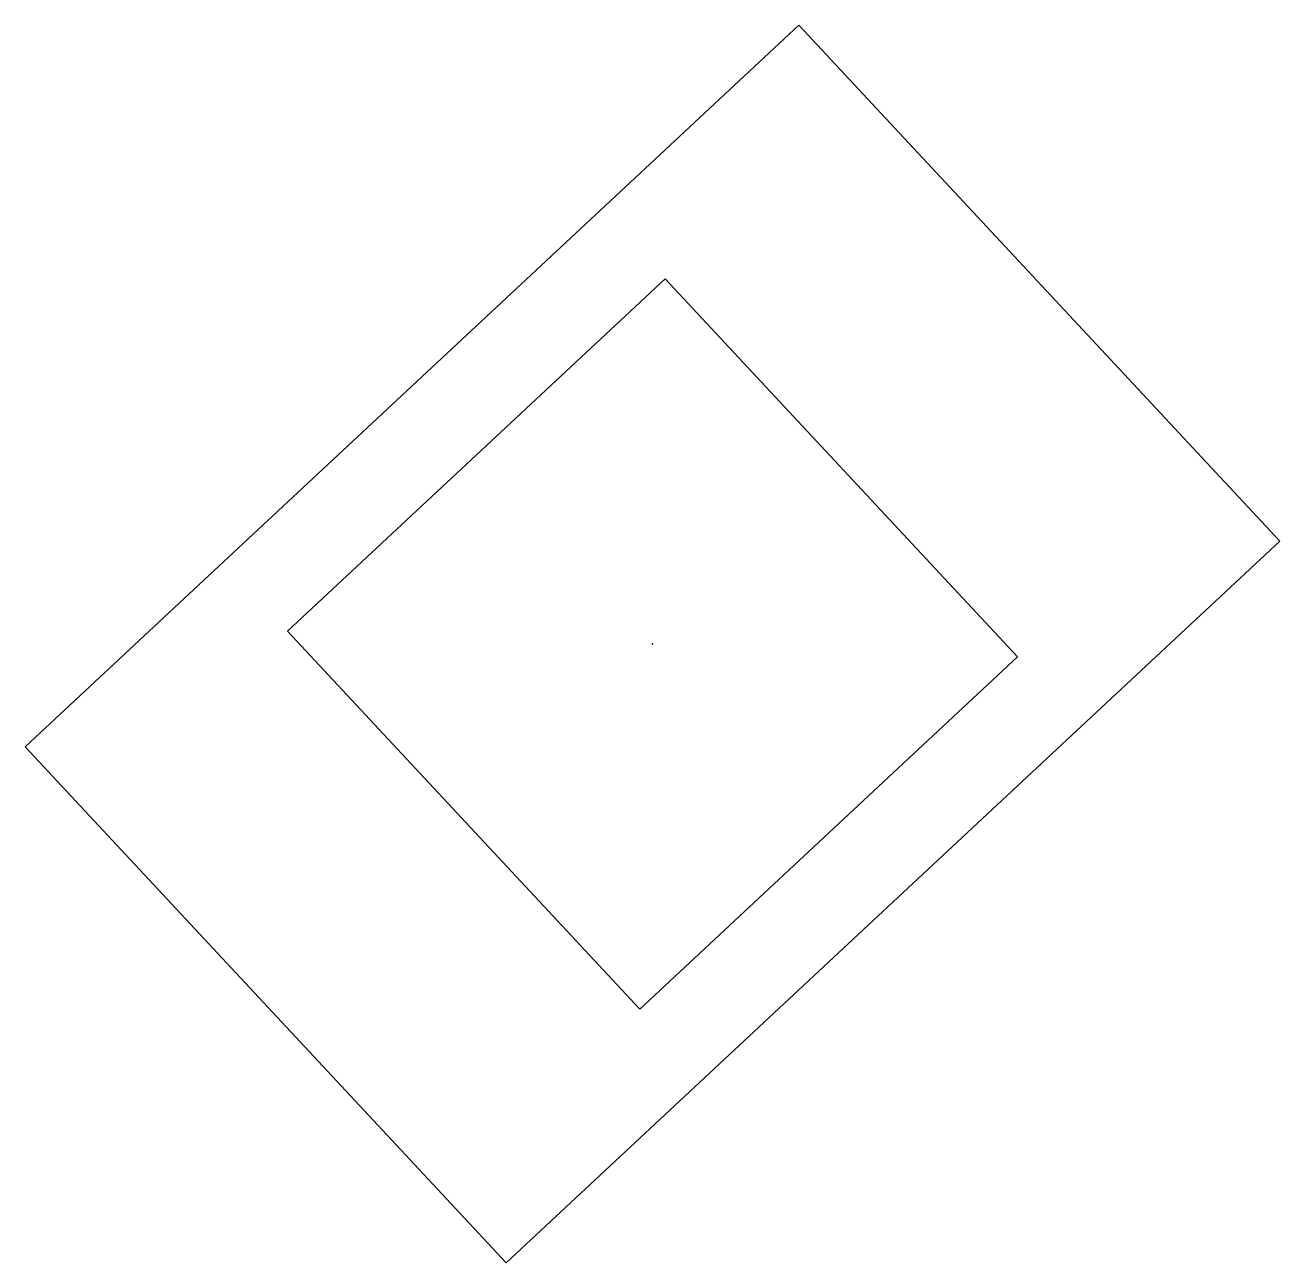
# Model space of a CAD drawing. Header units: millimetres. Extents: x 172.6 to 206.5, y 86 to 119.4.
import ezdxf

# ---------------------------------------------------------------- set-up
doc = ezdxf.new("R2010")
doc.units = ezdxf.units.MM
doc.layers.get('0').update_dxf_attribs({"linetype": 'CONTINUOUS'})

msp = doc.modelspace()

# ---------------------------------------------------------------- linework, layer by layer
for points in [[(172.601, 99.887), (193.499, 119.375), (206.491, 105.443), (185.593, 85.955)], [(179.688, 103.009), (189.202, 92.807), (199.404, 102.321), (189.89, 112.523)]]:
    msp.add_lwpolyline(points, close=True)
msp.add_point((189.546, 102.665))

doc.saveas('drawing.dxf')
